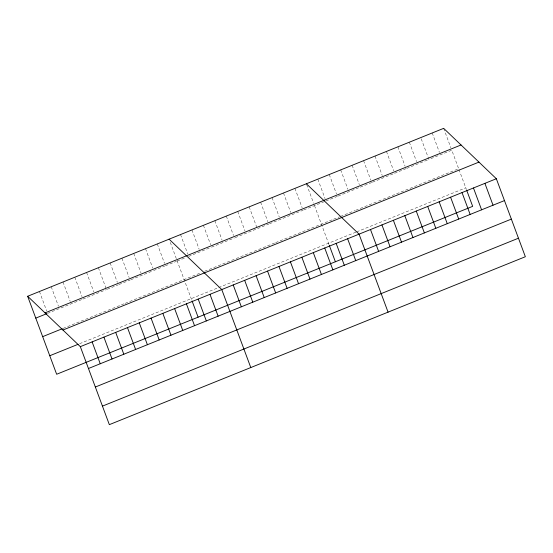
<?xml version="1.0" encoding="UTF-8"?>
<svg xmlns="http://www.w3.org/2000/svg" width="553" height="553" viewBox="0 0 553 553"><rect width="100%" height="100%" fill="white"/><g stroke="black" fill="none" stroke-linecap="round" stroke-linejoin="round"><path stroke-width="0.41" stroke-dasharray="2.77 2.07" d="M47.565 313.364L82.141 299.408M82.922 299.09L106.501 289.572M107.282 289.254L118.287 284.816M119.075 284.498L130.073 280.06M130.861 279.742L152.863 270.859M153.644 270.541L164.649 266.104M165.437 265.786L176.435 261.348M177.223 261.03L184.847 257.947M188.663 256.412L210.776 247.481M211.543 247.177L234.424 237.935M235.184 237.631L268.744 224.083M269.505 223.778L303.065 210.23M303.825 209.926L325.185 201.306M325.945 200.995L337.385 196.377M338.146 196.073L359.505 187.453M360.266 187.142L371.706 182.525M372.466 182.22L393.826 173.601M394.586 173.289L406.026 168.672M406.787 168.368L428.146 159.748M63.097 328.399L124.39 303.659M125.178 303.341L200.891 272.781M204.707 271.246L274.869 242.919M275.636 242.615L332.837 219.527M333.597 219.216L339.701 216.755M340.461 216.444L354.95 210.596M355.717 210.292L377.83 201.361M378.598 201.057L458.679 168.727L451.787 150.202L428.907 159.437L420.778 137.586M79.625 343.683L217.903 287.871M218.67 287.56L355.952 232.149M356.713 231.838L465.778 187.82M443.658 128.351L450.882 147.775M458.976 169.522L466.352 189.361M432.218 132.969L439.441 152.393M409.338 142.204L416.561 161.628M397.897 146.822L405.121 166.246M386.457 151.439L393.681 170.863M375.017 156.057L382.241 175.481M363.577 160.674L370.8 180.098M352.137 165.292L359.36 184.716M340.696 169.909L347.92 189.333M329.256 174.527L336.48 193.951M317.816 179.144L325.04 198.568M306.68 184.571L313.599 203.186M314.505 205.612L329.07 244.779M294.936 188.379L302.159 207.804M283.495 192.997L290.719 212.421M272.055 197.615L279.279 217.039M260.615 202.232L267.839 221.656M249.175 206.85L257.304 228.7M237.735 211.467L244.958 230.891M226.295 216.085L233.518 235.509M214.854 220.702L222.078 240.126M203.414 225.32L210.638 244.744M191.974 229.937L199.198 249.362M180.534 234.555L187.757 253.979M170.296 242.414L191.787 300.189M157.308 243.935L164.531 263.359M145.522 248.691L152.746 268.115M133.729 253.447L140.96 272.871M121.943 258.203L129.167 277.627M110.158 262.965L117.381 282.389M98.372 267.721L105.9 287.954M86.586 272.477L93.81 291.901M74.8 277.233L82.024 296.664M63.007 281.995L70.238 301.42M51.222 286.751L58.445 306.175M39.436 291.507L46.659 310.931"/><path stroke-width="0.83" d="M27.65 296.27L443.658 128.351L496.345 178.737L525.35 256.73L109.342 424.649L80.33 346.655L27.65 296.27L56.655 374.263L472.67 206.345L466.635 190.135M45.035 312.894L461.043 144.976M35.779 318.12L46.777 313.675M42.671 336.646L62.309 328.717M62.945 330.023L478.96 162.105M49.77 355.738L78.056 344.319M80.33 346.655L496.345 178.737M88.459 368.505L504.467 200.587M95.351 387.031L511.359 219.112M102.45 406.123L518.458 238.205M306.376 183.762L359.056 234.147L388.068 312.148M169.094 239.173L221.774 289.558L250.786 367.558M484.905 183.354L493.027 205.204M473.465 187.972L481.587 209.822M462.025 192.589L470.147 214.44M450.584 197.207L458.707 219.057M439.144 201.824L447.266 223.675M427.704 206.442L435.826 228.292M416.264 211.059L424.386 232.91M404.824 215.677L412.946 237.527M393.377 220.294L401.506 242.145M381.936 224.912L390.065 246.762M370.496 229.53L378.625 251.38M347.616 238.765L355.745 260.615M336.176 243.382L344.305 265.233M329.353 245.546L335.388 261.763M324.735 248L332.865 269.85M313.295 252.617L321.424 274.475M301.855 257.235L309.984 279.092M290.415 261.852L298.544 283.71M278.975 266.47L287.104 288.327M267.534 271.088L275.664 292.945M256.094 275.705L264.223 297.562M244.654 280.323L252.783 302.18M233.214 284.94L241.343 306.797M209.988 294.32L218.117 316.171M198.202 299.076L206.331 320.927M192.071 300.963L198.098 317.173M186.416 303.832L194.538 325.689M174.63 308.588L182.753 330.445M162.838 313.351L170.967 335.201M151.052 318.106L159.181 339.957M139.266 322.862L147.395 344.719M127.48 327.625L135.609 349.475M115.695 332.381L123.817 354.231M103.909 337.136L112.031 358.987M92.116 341.892L100.245 363.75"/></g></svg>
